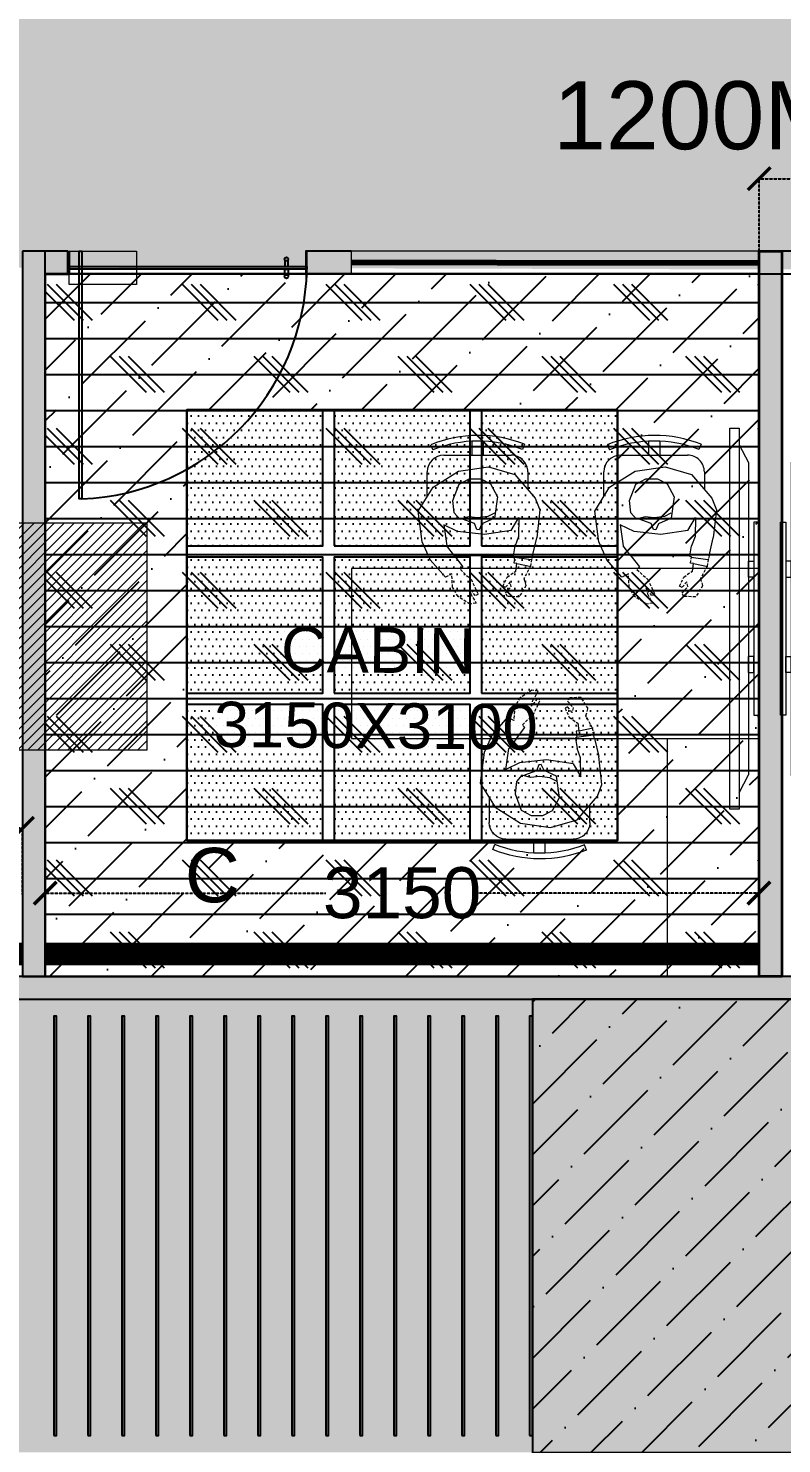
# Model space of a CAD drawing. Header units: millimetres. Extents: x 263321 to 2483465, y 33647 to 614421.
# Drawn here: x 2372872 to 2376197, y 409621 to 415866 of the extents above; entities that cross this region are included whole.
import ezdxf

# ---------------------------------------------------------------- set-up
doc = ezdxf.new("R2010")
doc.units = ezdxf.units.MM
doc.header["$PDMODE"] = 3
for name, pattern in [('( Hidden )', [0.375, 0.25, -0.125]), ('DASHED', [0.75, 0.5, -0.25]), ('HIDDEN', [0.375, 0.25, -0.125])]:
    doc.linetypes.add(name, pattern=pattern)
for name, color, linetype, lineweight in [('A-DOOR-FULL', 40, 'Continuous', 18), ('A-FURN-HUMAN', 252, 'Continuous', 9), ('A-FURN-LOOSE', 24, 'Continuous', 18), ('A-FURN-MODULAR-', 6, 'Continuous', 9), ('A-FURN-MODULAR-CHAIR', 5, 'Continuous', 5), ('A-FURN-MODULAR-TABLETOP', 250, 'Continuous', 13), ('A-GLASS PARTITION', 5, 'Continuous', 18), ('A-GYPSUM PARTITION', 250, 'Continuous', 35), ('A-PLAN-COLUMN', 3, 'Continuous', 0), ('A-PLAN-RCC-HATCH', 8, 'Continuous', 13), ('TOA- AV', 7, 'Continuous', 9), ('TOA-FL-CPT-1', 8, 'Continuous', 5)]:
    doc.layers.add(name, color=color, linetype=linetype, lineweight=lineweight)
for name, color, linetype in [('A-PLAN-TEXT', 4, 'Continuous'), ('CEILING TOA', 250, 'Continuous'), ('DOOR', 5, 'Continuous'), ('FIN WALL GRAPHIC', 10, 'Continuous'), ('FLOORING TOA', 7, 'Continuous'), ('PARTITION GYPSUM', 250, 'Continuous'), ('TEXT', 250, 'Continuous')]:
    doc.layers.add(name, color=color, linetype=linetype)
doc.layers.add('GRAPHIC 3- ENCLOSED AREAS', color=7, linetype='Continuous', true_color=0x408c3b)
doc.styles.add('ARIAL', font='arial.ttf')
doc.styles.add('TEXT @ 150', font='arial.ttf', dxfattribs={"height": 225})
doc.dimstyles.new('DIM @ 150', dxfattribs={"dimtxt": 225, "dimasz": 100, "dimexe": 1, "dimexo": 0, "dimgap": 0.5, "dimtad": 0, "dimdec": 0, "dimzin": 0, "dimdsep": 46, "dimtxsty": 'TEXT @ 150', "dimblk": 'ARCHTICK', "dimcen": -2, "dimclrd": 8, "dimclre": 8, "dimclrt": 256, "dimadec": 0, "dimazin": 0, "dimtfac": 1, "dimtdec": 0, "dimtofl": 0, "dimtmove": 0, "dimatfit": 3, "dimldrblk": 'OPEN90', "dimfxl": 1, "dimtolj": 1, "dimtzin": 0, "dimlwd": -1, "dimlwe": -1, "dimarcsym": 0})
pattern_1 = [(45, (13069.08, -8478.74), (84.189901, 308.696304), [396.875, -79.375, 0, -79.375])]

# ---------------------------------------------------------------- blocks, each defined once
blk = doc.blocks.new('Columns')
at = {"layer": 'A-PLAN-RCC-HATCH'}
h = blk.add_hatch(dxfattribs=at)
h.set_pattern_fill('ANSI31', color=256, scale=250, style=0)
h.set_pattern_definition([(45, (436397.9, -590762.232), (-22.0970869, 22.0970869), [])])
h.paths.add_polyline_path([(-4160.3, 1537), (-3160.3, 1537), (-3160.3, 2537), (-4160.3, 2537)])
at = {"layer": 'A-PLAN-COLUMN', "elevation": 0}
blk.add_lwpolyline([(-4160.3, 1537), (-3160.3, 1537), (-3160.3, 2537), (-4160.3, 2537)], close=True, dxfattribs=at)
blk = doc.blocks.new('Human Figure')
at = {"layer": 'A-FURN-HUMAN', "lineweight": 5}
for p, q in [((4611.71, 5776.63, 0), (4616.22, 5779.49)), ((4611.71, 5776.63, 0), (4616.22, 5779.49)), ((4616.22, 5779.49), (4621.49, 5780.21, 0)), ((4616.22, 5779.49), (4621.49, 5780.21, 0)), ((4621.49, 5780.21, 0), (4626.18, 5778.89, 0)), ((4621.49, 5780.21, 0), (4626.18, 5778.89, 0)), ((4626.18, 5778.89, 0), (4629.77, 5774.69, 0)), ((4626.18, 5778.89, 0), (4629.77, 5774.69, 0)), ((4609.08, 5772.43, 0), (4611.71, 5776.63, 0)), ((4609.08, 5772.43, 0), (4611.71, 5776.63, 0)), ((4629.77, 5774.69, 0), (4630.56, 5772.63, 0)), ((4629.77, 5774.69, 0), (4630.56, 5772.63, 0)), ((4609.78, 5766.99, 0), (4609.08, 5772.43, 0)), ((4609.78, 5766.99, 0), (4609.08, 5772.43, 0)), ((4626.86, 5771.32, 0), (4626.81, 5767.94)), ((4626.86, 5771.32, 0), (4626.81, 5767.94)), ((4630.56, 5772.63, 0), (4630.01, 5767.72, 0)), ((4630.56, 5772.63, 0), (4630.01, 5767.72, 0)), ((4616.02, 5768.83), (4613.59, 5769.99, 0)), ((4613.59, 5769.99, 0), (4614.12, 5766.32, 0)), ((4616.02, 5768.83), (4613.59, 5769.99, 0)), ((4613.59, 5769.99, 0), (4614.12, 5766.32, 0)), ((4620.77, 5768.32, 0), (4616.02, 5768.83)), ((4620.77, 5768.32, 0), (4616.02, 5768.83)), ((4625.5, 5769.01, 0), (4620.77, 5768.32, 0)), ((4625.5, 5769.01, 0), (4620.77, 5768.32, 0)), ((4626.81, 5767.94), (4626.19, 5766.32, 0)), ((4626.81, 5767.94), (4626.19, 5766.32, 0)), ((4610.91, 5764.54), (4609.78, 5766.99, 0)), ((4610.91, 5764.54), (4609.78, 5766.99, 0)), ((4615.48, 5764.54), (4614.12, 5766.32, 0)), ((4615.48, 5764.54), (4614.12, 5766.32, 0)), ((4625.89, 5764.54), (4626.19, 5766.32, 0)), ((4625.89, 5764.54), (4626.19, 5766.32, 0)), ((4629.26, 5764.54), (4630.01, 5767.72, 0)), ((4629.26, 5764.54), (4630.01, 5767.72, 0)), ((4613.88, 5760.76, 0), (4611.23, 5763.85, 0)), ((4613.88, 5760.76, 0), (4611.23, 5763.85, 0)), ((4615.48, 5764.54), (4616.97, 5762.59)), ((4615.48, 5764.54), (4616.97, 5762.59)), ((4626.5, 5763.17, 0), (4626.01, 5763.22, 0)), ((4626.5, 5763.17, 0), (4626.01, 5763.22, 0)), ((4626.32, 5761.85, 0), (4626.5, 5763.17, 0)), ((4626.32, 5761.85, 0), (4626.5, 5763.17, 0))]:
    blk.add_line(p, q, dxfattribs=at)
at = {"layer": 'A-FURN-HUMAN', "linetype": '( Hidden )', "lineweight": 5, "ltscale": 2}
for p, q in [((4611.23, 5763.85, 0), (4610.91, 5764.54, 0)), ((4611.23, 5763.85, 0), (4610.91, 5764.54, 0)), ((4626.01, 5763.22, 0), (4626.14, 5764.36, 0)), ((4626.01, 5763.22, 0), (4626.14, 5764.36, 0)), ((4629.12, 5763.93, 0), (4628.92, 5762.69, 0)), ((4629.12, 5763.93, 0), (4628.92, 5762.69, 0)), ((4629.26, 5764.54, 0), (4629.12, 5763.93, 0)), ((4629.26, 5764.54, 0), (4629.12, 5763.93, 0)), ((4615.02, 5761.34, 0), (4613.88, 5760.76, 0)), ((4615.02, 5761.34, 0), (4613.88, 5760.76, 0)), ((4615.16, 5758.98, 0), (4615.02, 5761.34, 0)), ((4615.16, 5758.98, 0), (4615.02, 5761.34, 0)), ((4616.97, 5762.59), (4616.53, 5762.09)), ((4616.97, 5762.59), (4616.53, 5762.09)), ((4616.53, 5762.09), (4618.44, 5760.37, 0)), ((4616.53, 5762.09), (4618.44, 5760.37, 0)), ((4618.44, 5760.37, 0), (4619.69, 5757.7, 0)), ((4618.44, 5760.37, 0), (4619.69, 5757.7, 0)), ((4624.06, 5759.18, 0), (4624.81, 5760.79, 0)), ((4624.06, 5759.18, 0), (4624.81, 5760.79, 0)), ((4624.81, 5760.79, 0), (4626.32, 5761.85, 0)), ((4624.81, 5760.79, 0), (4626.32, 5761.85, 0)), ((4628.92, 5762.69, 0), (4627.75, 5760.5, 0)), ((4628.92, 5762.69, 0), (4627.75, 5760.5, 0)), ((4627.75, 5760.5, 0), (4628.12, 5759.23, 0)), ((4627.75, 5760.5, 0), (4628.12, 5759.23, 0)), ((4616.12, 5757.36), (4615.16, 5758.98, 0)), ((4616.12, 5757.36), (4615.16, 5758.98, 0)), ((4619.17, 5757.51, 0), (4618.16, 5758.8, 0)), ((4618.16, 5758.8, 0), (4618.39, 5757.81, 0)), ((4619.17, 5757.51, 0), (4618.16, 5758.8, 0)), ((4618.16, 5758.8, 0), (4618.39, 5757.81, 0)), ((4618.39, 5757.81, 0), (4619.31, 5756.18, 0)), ((4618.39, 5757.81, 0), (4619.31, 5756.18, 0)), ((4624.51, 5758.96, 0), (4624.06, 5759.18, 0)), ((4624.51, 5758.96, 0), (4624.06, 5759.18, 0)), ((4624.5, 5757.93, 0), (4625.51, 5759.11, 0)), ((4624.5, 5757.93, 0), (4625.51, 5759.11, 0)), ((4624.87, 5757.37, 0), (4624.5, 5757.93, 0)), ((4624.87, 5757.37, 0), (4624.5, 5757.93, 0)), ((4625.32, 5759.95, 0), (4624.51, 5758.96, 0)), ((4625.32, 5759.95, 0), (4624.51, 5758.96, 0)), ((4625.51, 5759.11, 0), (4625.32, 5759.95, 0)), ((4625.51, 5759.11, 0), (4625.32, 5759.95, 0)), ((4628.12, 5759.23, 0), (4626.89, 5757.28, 0)), ((4628.12, 5759.23, 0), (4626.89, 5757.28, 0)), ((4618.19, 5756, 0), (4616.12, 5757.36)), ((4618.19, 5756, 0), (4616.12, 5757.36)), ((4619.31, 5756.18, 0), (4618.19, 5756, 0)), ((4619.31, 5756.18, 0), (4618.19, 5756, 0)), ((4619.69, 5757.7, 0), (4619.17, 5757.51, 0)), ((4619.69, 5757.7, 0), (4619.17, 5757.51, 0)), ((4626.89, 5757.28, 0), (4624.87, 5757.37, 0)), ((4626.89, 5757.28, 0), (4624.87, 5757.37, 0))]:
    blk.add_line(p, q, dxfattribs=at)
at = {"layer": 'A-FURN-HUMAN', "linetype": '( Hidden )', "lineweight": 5, "ltscale": 3}
for p, q in [((4625.9, 5764.39, 0), (4625.89, 5764.57, 0)), ((4625.9, 5764.39, 0), (4625.89, 5764.57, 0)), ((4626.14, 5764.36, 0), (4625.9, 5764.39, 0)), ((4626.14, 5764.36, 0), (4625.9, 5764.39, 0))]:
    blk.add_line(p, q, dxfattribs=at)
at = {"layer": 'A-FURN-HUMAN', "lineweight": 5, "elevation": 0}
for points in [[(4622.54, 5772.08), (4621.4, 5771.49), (4619.55, 5771.23), (4618.01, 5771.43), (4616.44, 5771.03), (4615.47, 5772.11), (4615.23, 5774.3), (4616.32, 5777.18), (4618.11, 5778.11), (4620.14, 5778.11), (4621.85, 5777.26), (4623.09, 5774.92), (4622.55, 5771.19), (4620.35, 5770.17), (4619.86, 5769.12), (4619.43, 5769.17), (4619.04, 5770.23), (4616.9, 5771)], [(4622.54, 5772.08), (4621.4, 5771.49), (4619.55, 5771.23), (4618.01, 5771.43), (4616.44, 5771.03), (4615.47, 5772.11), (4615.23, 5774.3), (4616.32, 5777.18), (4618.11, 5778.11), (4620.14, 5778.11), (4621.85, 5777.26), (4623.09, 5774.92), (4622.55, 5771.19), (4620.35, 5770.17), (4619.86, 5769.12), (4619.43, 5769.17), (4619.04, 5770.23), (4616.9, 5771)], [(4625.5, 5769.01), (4626.86, 5771.32)], [(4625.5, 5769.01), (4626.86, 5771.32)], [(4626.09, 5764.27), (4629.04, 5763.91)], [(4626.09, 5764.27), (4629.04, 5763.91)], [(4626.5, 5763.17), (4629.02, 5762.63)], [(4626.5, 5763.17), (4629.02, 5762.63)]]:
    blk.add_lwpolyline(points, dxfattribs=at)
at = {"layer": 'A-FURN-MODULAR-CHAIR', "color": 18, "lineweight": 15, "true_color": 0x000000}
for p, q in [((4613.64, 5782.3, 0), (4625.48, 5782.3, 0)), ((4610.68, 5774.98, 0), (4610.68, 5779.34, 0)), ((4628.44, 5779.34, 0), (4628.44, 5776.24, 0))]:
    blk.add_line(p, q, dxfattribs=at)
at = {"layer": 'A-FURN-MODULAR-CHAIR', "lineweight": 15}
for p, q in [((4613.64, 5782.3, 0), (4625.48, 5782.3, 0)), ((4610.68, 5774.98, 0), (4610.68, 5779.34, 0)), ((4628.44, 5779.34, 0), (4628.44, 5776.24, 0))]:
    blk.add_line(p, q, dxfattribs=at)
at = {"layer": 'A-FURN-MODULAR-CHAIR', "color": 18, "lineweight": 15, "true_color": 0x000000, "elevation": 0}
for points in [[(4611.29, 5784.13), (4611.67, 5783.22)], [(4618.58, 5784.79), (4618.58, 5782.3)], [(4620.56, 5784.79), (4620.56, 5782.3)], [(4627.86, 5784.22), (4627.49, 5783.3)]]:
    blk.add_lwpolyline(points, dxfattribs=at)
at = {"layer": 'A-FURN-MODULAR-CHAIR', "lineweight": 15, "elevation": 0}
for points in [[(4611.29, 5784.13), (4611.67, 5783.22)], [(4618.58, 5784.79), (4618.58, 5782.3)], [(4620.56, 5784.79), (4620.56, 5782.3)], [(4627.86, 5784.22), (4627.49, 5783.3)]]:
    blk.add_lwpolyline(points, dxfattribs=at)
at = {"layer": 'A-FURN-MODULAR-CHAIR', "color": 18, "lineweight": 15, "true_color": 0x000000, "elevation": 0}
blk.add_lwpolyline([(4625.89, 5764.57, -0.034638), (4625.48, 5764.54), (4615.48, 5764.54)], format="xyb", dxfattribs=at)
at = {"layer": 'A-FURN-MODULAR-CHAIR', "lineweight": 15, "elevation": 0}
blk.add_lwpolyline([(4625.89, 5764.57, -0.034638), (4625.48, 5764.54), (4615.48, 5764.54)], format="xyb", dxfattribs=at)
at = {"layer": 'A-FURN-MODULAR-CHAIR', "color": 18, "lineweight": 15, "true_color": 0x000000}
for centre, radius, start, end in [((4619.68, 5763.49, 0), 22.29, 68.458, 112.0994), ((4619.68, 5763.49, 0), 21.3, 68.4839, 112.0994), ((4613.64, 5779.34, 0), 2.96, 90.0001, 180.0001), ((4625.48, 5779.34, 0), 2.96, 0.0001, 90.0001)]:
    blk.add_arc(centre, radius, start, end, dxfattribs=at)
at = {"layer": 'A-FURN-MODULAR-CHAIR', "lineweight": 15}
for centre, radius, start, end in [((4619.68, 5763.49, 0), 22.29, 68.458, 112.0994), ((4619.68, 5763.49, 0), 21.3, 68.4839, 112.0994), ((4613.64, 5779.34, 0), 2.96, 90.0001, 180.0001), ((4625.48, 5779.34, 0), 2.96, 0.0001, 90.0001)]:
    blk.add_arc(centre, radius, start, end, dxfattribs=at)
blk = doc.blocks.new('ychgc')
at = {"layer": 'A-FURN-MODULAR-TABLETOP', "lineweight": 20}
blk.add_lwpolyline([(549950.7, 23375.4), (549950.7, 25175.4), (549200.7, 25175.4), (549200.7, 23375.4)], close=True, dxfattribs=at)
at = {"layer": 'A-FURN-MODULAR-TABLETOP', "color": 161, "linetype": 'ByBlock', "yscale": 25.00000000000001}
for p, xscale, zscale, rotation in [((693272.4, -90759, 0), 25.00000000000001, 25.00000000000001, 90.00728931026863), ((405822.5, -91264.6, 0), -25.00000000000001, 25, 269.9927106897313), ((693272.4, -91538.4, 0), 25.00000000000001, 25.00000000000001, 90.00728931026863)]:
    blk.add_blockref('Human Figure', p, dxfattribs=dict(at, xscale=xscale, zscale=zscale, rotation=rotation))
blk = doc.blocks.new('DR2R')
at = {"layer": 'A-FURN-LOOSE', "color": 8}
for p, q in [((20, 9), (415.1, 252.1)), ((180, -347.1), (640.3, -249.2))]:
    blk.add_line(p, q, dxfattribs=at)
at = {"layer": 'A-FURN-LOOSE'}
blk.add_lwpolyline([(415.1, 252.1), (640.3, -249.2), (159.4, -570.3, -0.382663), (-145.4, 108.4), (415.1, 252.1)], format="xyb", dxfattribs=at)
at = {"layer": 'A-FURN-LOOSE', "color": 8}
for points in [[(-57.9, 131.2), (332.9, 233.3), (342.2, 196.5), (-48.6, 94.4), (-57.9, 131.2)], [(-145.4, 108.4), (20, 9), (180, -347.1), (159.4, -570.3)], [(-169.8, -31.1), (-295.1, -6.9), (-289.7, 21.3), (-167.4, -2.4)], [(234.6, -520.1), (570.6, -295.7), (549.2, -264.4), (213.3, -488.7), (234.6, -520.1)], [(40, -498.3), (-25.1, -608), (-0.5, -622.7), (63.1, -515.6)]]:
    blk.add_lwpolyline(points, dxfattribs=at)
blk = doc.blocks.new('_ArchTick')
at = {"color": 0, "linetype": 'ByBlock', "const_width": 0.15}
blk.add_lwpolyline([(-0.5, -0.5), (0.5, 0.5)], dxfattribs=at)
blk = doc.blocks.new('*D334')
at = {"layer": 'Defpoints', "color": 0, "transparency": 16777216}
for p in [(2372846.8, 412336), (2368951.2, 412044.6, 0), (2372846.8, 412044.6, 0)]:
    blk.add_point(p, dxfattribs=at)
at = {"layer": 'FIN WALL GRAPHIC', "color": 8, "linetype": 'HIDDEN', "transparency": 16777216}
for p, q in [((2368951.2, 412044.6), (2368951.2, 412337)), ((2368951.2, 412336), (2370562.7, 412336)), ((2372846.8, 412336), (2371235.3, 412336)), ((2372846.8, 412044.6), (2372846.8, 412337))]:
    blk.add_line(p, q, dxfattribs=at)
at = {"layer": 'FIN WALL GRAPHIC', "color": 8, "transparency": 16777216, "xscale": 100, "yscale": 100, "zscale": 100, "rotation": 180}
blk.add_blockref('_ArchTick', (2368951.2, 412336), dxfattribs=at)
at = {"layer": 'FIN WALL GRAPHIC', "color": 8, "transparency": 16777216, "xscale": 100, "yscale": 100, "zscale": 100}
blk.add_blockref('_ArchTick', (2372846.8, 412336), dxfattribs=at)
at = {"layer": 'FIN WALL GRAPHIC', "transparency": 16777216, "insert": (2370899, 412336), "char_height": 225, "attachment_point": 5, "style": 'TEXT @ 150'}
blk.add_mtext('\\A1;3896', dxfattribs=at)
blk = doc.blocks.new('_Open90')
at = {"color": 0, "linetype": 'ByBlock'}
for p, q in [((0, 0), (-1, 0)), ((-0.5, 0.5), (0, 0)), ((0, 0), (-0.5, -0.5))]:
    blk.add_line(p, q, dxfattribs=at)
blk = doc.blocks.new('*D335')
at = {"layer": 'Defpoints', "color": 0, "transparency": 16777216}
for p in [(2372946.8, 412050.4), (2372946.8, 411945.5), (2376096.8, 411916.4)]:
    blk.add_point(p, dxfattribs=at)
at = {"layer": 'FIN WALL GRAPHIC', "color": 8, "linetype": 'HIDDEN', "transparency": 16777216}
for p, q in [((2372946.8, 411945.5), (2372946.8, 412051.4)), ((2372946.8, 412050.4), (2374185.8, 412050.4)), ((2376096.8, 412050.4), (2374857.8, 412050.4)), ((2376096.8, 411916.4), (2376096.8, 412051.4))]:
    blk.add_line(p, q, dxfattribs=at)
at = {"layer": 'FIN WALL GRAPHIC', "color": 8, "linetype": 'ByBlock', "transparency": 16777216, "xscale": 100, "yscale": 100, "zscale": 100, "rotation": 180}
blk.add_blockref('_ArchTick', (2372946.8, 412050.4), dxfattribs=at)
at = {"layer": 'FIN WALL GRAPHIC', "color": 8, "linetype": 'ByBlock', "transparency": 16777216, "xscale": 100, "yscale": 100, "zscale": 100}
blk.add_blockref('_ArchTick', (2376096.8, 412050.4), dxfattribs=at)
at = {"layer": 'FIN WALL GRAPHIC', "transparency": 16777216, "insert": (2374521.8, 412050.4), "char_height": 225, "attachment_point": 5, "style": 'TEXT @ 150'}
blk.add_mtext('\\A1;3150', dxfattribs=at)
blk = doc.blocks.new('*D337')
at = {"layer": 'Defpoints', "color": 0, "transparency": 16777216}
for p in [(2392707, 415201.9), (2376097.8, 414882.2), (2392707, 414882.2)]:
    blk.add_point(p, dxfattribs=at)
at = {"layer": 'FIN WALL GRAPHIC', "color": 8, "linetype": 'HIDDEN', "transparency": 16777216}
for p, q in [((2376097.8, 414882.2), (2376097.8, 415202.9)), ((2376097.8, 415201.9), (2383988.9, 415201.9)), ((2392707, 415201.9), (2384815.9, 415201.9)), ((2392707, 414882.2), (2392707, 415202.9))]:
    blk.add_line(p, q, dxfattribs=at)
at = {"layer": 'FIN WALL GRAPHIC', "color": 8, "linetype": 'ByBlock', "transparency": 16777216, "xscale": 100, "yscale": 100, "zscale": 100, "rotation": 180}
blk.add_blockref('_ArchTick', (2376097.8, 415201.9), dxfattribs=at)
at = {"layer": 'FIN WALL GRAPHIC', "color": 8, "linetype": 'ByBlock', "transparency": 16777216, "xscale": 100, "yscale": 100, "zscale": 100}
blk.add_blockref('_ArchTick', (2392707, 415201.9), dxfattribs=at)
at = {"layer": 'FIN WALL GRAPHIC', "transparency": 16777216, "insert": (2384402.4, 415201.9), "char_height": 225, "attachment_point": 5, "style": 'TEXT @ 150'}
blk.add_mtext('\\A1;16609', dxfattribs=at)
blk = doc.blocks.new('door-3f-01')
at = {"layer": 'A-FURN-MODULAR-', "color": 252, "linetype": 'DASHED', "ltscale": 120, "true_color": 0x939598}
blk.add_lwpolyline([(0, 0), (-10.2, 0), (-10.2, 5.08), (0, 5.08), (0, 0)], dxfattribs=at)
at = {"layer": 'A-GLASS PARTITION', "color": 5}
blk.add_line((-36, 0), (-36, 4), dxfattribs=at)
at = {"layer": 'DOOR', "elevation": 0}
blk.add_lwpolyline([(-1.95, 37.5), (-1.55, 37.5), (-1.55, 0), (-1.95, 0)], close=True, dxfattribs=at)
at = {"layer": 'DOOR'}
blk.add_lwpolyline([(-36, 2.34), (-36, 2.74), (0, 2.74), (0, 2.34)], close=True, dxfattribs=at)
for points in [[(-32.64, 3.74), (-32.64, 2.74), (-33.14, 2.74), (-33.14, 3.74)], [(-32.64, 1.34), (-32.64, 2.34), (-33.14, 2.34), (-33.14, 1.34)]]:
    blk.add_lwpolyline(points, dxfattribs=at)
for centre in [(-32.89, 3.86), (-32.89, 1.22)]:
    blk.add_circle(centre, 0.278, dxfattribs=at)
at = {"layer": 'DOOR', "color": 252, "true_color": 0x939598}
blk.add_arc((-0.52, 2.04, 0), 35.48, 92.2973, 178.8766, dxfattribs=at)
blk = doc.blocks.new('A$C60412B90')
at = {"layer": 'TOA- AV', "color": 30, "true_color": 0xf8991e}
blk.add_line((256.5, 111), (986.5, 111), dxfattribs=at)
at = {"layer": 'TOA- AV', "color": 6}
for p, q in [((-100, 55.5), (1343, 55.5)), ((-37.2, 55.5), (29.9, 91)), ((1280.2, 55.5), (1213.1, 91))]:
    blk.add_line(p, q, dxfattribs=at)
at = {"layer": 'TOA- AV', "color": 30, "true_color": 0xf8991e}
for points in [[(986.5, 111), (986.5, 131), (256.5, 131), (256.5, 111)], [(403.4, 91), (464.2, 91)], [(825.1, 91), (764.2, 91)]]:
    blk.add_lwpolyline(points, dxfattribs=at)
for points in [[(403.4, 111), (464.2, 111), (464.2, 91), (403.4, 91)], [(825.1, 111), (764.2, 111), (764.2, 91), (825.1, 91)]]:
    blk.add_lwpolyline(points, close=True, dxfattribs=at)
at = {"layer": 'TOA- AV', "color": 6}
for points in [[(1343, 55.5), (1343, 20), (-100, 20), (-100, 55.5)], [(29.9, 91), (1213.1, 91)]]:
    blk.add_lwpolyline(points, dxfattribs=at)

msp = doc.modelspace()

# ---------------------------------------------------------------- hatches: boundary and pattern name
at = {"layer": 'A-GYPSUM PARTITION'}
h = msp.add_hatch(color=20, dxfattribs=at)
h.dxf.hatch_style = 1
h.paths.add_polyline_path([(2372946.796, 414882.231), (2372846.796, 414882.231), (2372846.796, 411682.066), (2372946.796, 411682.066)])
h = msp.add_hatch(color=20, dxfattribs=at)
h.dxf.hatch_style = 1
h.paths.add_polyline_path([(2372946.796, 414782.231), (2373046.796, 414782.231), (2373046.796, 414882.231), (2372946.796, 414882.231)])
h = msp.add_hatch(color=20, dxfattribs=at)
h.dxf.hatch_style = 1
h.paths.add_polyline_path([(2374096.796, 414882.231), (2374096.796, 414782.231), (2374296.796, 414782.231), (2374296.796, 414882.231)])
h = msp.add_hatch(color=20, dxfattribs=at)
h.dxf.hatch_style = 1
h.paths.add_polyline_path([(2376097.785, 414882.231), (2376197.785, 414882.231), (2376197.785, 411682.066), (2376097.785, 411682.066)])
h = msp.add_hatch(color=20, dxfattribs=at)
h.dxf.hatch_style = 1
h.paths.add_polyline_path([(2365851.233, 411582.061), (2379195.883, 411581.892), (2379195.883, 411681.892), (2365851.233, 411682.061)])
at = {"layer": 'CEILING TOA', "true_color": 0x939598}
h = msp.add_hatch(dxfattribs=at)
h.set_pattern_fill('ANSI36', color=252, scale=50)
h.set_pattern_definition(pattern_1)
h.paths.add_polyline_path([(2375472.29, 414182.149), (2373572.29, 414182.149), (2373572.29, 412282.149), (2375472.29, 412282.149)], flags=16)
h.paths.add_polyline_path([(2376097.785, 411682.066), (2372946.796, 411682.066), (2372946.796, 414782.231), (2376097.785, 414782.231)])
h = msp.add_hatch(dxfattribs=at)
h.set_pattern_fill('ANSI36', color=252, scale=50)
h.set_pattern_definition(pattern_1)
h.paths.add_polyline_path([(2384296.821, 414782.218), (2379196.812, 414782.218), (2379196.812, 411581.892), (2375096.795, 411581.898), (2375096.795, 409582.052), (2386558.478, 409582.052), (2386557.02, 411581.927), (2384296.821, 411581.927)])
edge = h.paths.add_edge_path(flags=16)
edge.add_line((2382896.086, 412232.052), (2380295.742, 412232.052))
edge.add_arc((2380054.997, 411822.952), 474.68, 59.5243292, 210.4387243)
edge.add_line((2379645.742, 411582.471), (2379645.162, 410682.471))
edge.add_arc((2380094.987, 410482.007), 492.472, 155.9799246, 293.983129)
edge.add_line((2380295.161, 410032.052), (2382895.506, 410032.052))
edge.add_arc((2383136.485, 410440.917), 474.596, 239.4854339, 390.4776197)
edge.add_line((2383545.505, 410681.633), (2383546.086, 411581.633))
edge.add_arc((2383137.364, 411823.175), 474.759, 329.4181947, 480.5448589)
h = msp.add_hatch(dxfattribs=at)
h.set_pattern_fill('DOTS', color=252, scale=20)
h.set_pattern_definition([(0, (40870.612, 25630.672), (15.875, 31.75), [0, -31.75])])
h.paths.add_polyline_path([(2373572.29, 412282.149), (2374172.29, 412282.149), (2374172.29, 412882.149), (2373572.29, 412882.149)])
h.paths.add_polyline_path([(2374872.29, 412282.149), (2375472.29, 412282.149), (2375472.29, 412882.149), (2374872.29, 412882.149)])
h.paths.add_polyline_path([(2374222.29, 412282.149), (2374822.29, 412282.149), (2374822.29, 412882.149), (2374222.29, 412882.149)])
h.paths.add_polyline_path([(2373572.29, 412932.149), (2374172.29, 412932.149), (2374172.29, 413532.149), (2373572.29, 413532.149)])
h.paths.add_polyline_path([(2374872.29, 412932.149), (2375472.29, 412932.149), (2375472.29, 413532.149), (2374872.29, 413532.149)])
h.paths.add_polyline_path([(2374222.29, 412932.149), (2374822.29, 412932.149), (2374822.29, 413532.149), (2374222.29, 413532.149)])
h.paths.add_polyline_path([(2373572.29, 413582.149), (2374172.29, 413582.149), (2374172.29, 414182.149), (2373572.29, 414182.149)])
h.paths.add_polyline_path([(2374872.29, 413582.149), (2375472.29, 413582.149), (2375472.29, 414182.149), (2374872.29, 414182.149)])
h.paths.add_polyline_path([(2374222.29, 413582.149), (2374822.29, 413582.149), (2374822.29, 414182.149), (2374222.29, 414182.149)])
at = {"layer": 'FLOORING TOA', "true_color": 0x2776bb}
h = msp.add_hatch(dxfattribs=at)
h.set_pattern_fill('CORK', color=152, scale=50)
h.set_pattern_definition([(0, (0, 0), (0, 158.75), []), (135, (79.38, -79.38), (-317.50014, -317.50014), [224.5065, -224.5065]), (135, (119.06, -79.38), (-317.50014, -317.50014), [224.5065, -224.5065]), (135, (158.75, -79.38), (-317.50014, -317.50014), [224.5065, -224.5065])])
h.paths.add_polyline_path([(2376097.785, 414782.231), (2372946.796, 414782.231), (2372946.796, 411682.066), (2376097.785, 411682.066)])
at = {"layer": 'TOA-FL-CPT-1', "true_color": 0xc7c8ca}
h = msp.add_hatch(dxfattribs=at)
h.set_pattern_fill('AR-PARQ1', color=9, scale=3)
h.set_pattern_definition([(90, (90021.1, 24147), (-914.4, 914.4), [914.4, -914.4]), (90, (90173.5, 24147), (-914.4, 914.4), [914.4, -914.4]), (90, (90325.9, 24147), (-914.4, 914.4), [914.4, -914.4]), (90, (90478.3, 24147), (-914.4, 914.4), [914.4, -914.4]), (90, (90630.7, 24147), (-914.4, 914.4), [914.4, -914.4]), (90, (90783.1, 24147), (-914.4, 914.4), [914.4, -914.4]), (90, (90935.5, 24147), (-914.4, 914.4), [914.4, -914.4]), (0, (90021.1, 25061.4), (914.4, -914.4), [914.4, -914.4]), (0, (90021.1, 25213.8), (914.4, -914.4), [914.4, -914.4]), (0, (90021.1, 25366.2), (914.4, -914.4), [914.4, -914.4]), (0, (90021.1, 25518.6), (914.4, -914.4), [914.4, -914.4]), (0, (90021.1, 25671), (914.4, -914.4), [914.4, -914.4]), (0, (90021.1, 25823.4), (914.4, -914.4), [914.4, -914.4]), (0, (90021.1, 25975.8), (914.4, -914.4), [914.4, -914.4])])
edge = h.paths.add_edge_path()
edge.add_arc((2396128.727, -119195.432), 546828.493, 90.92532943, 95.29958843)
edge.add_line((2345621.769, 425295.567), (2345621.769, 409482.052))
edge.add_line((2345621.769, 409482.052), (2347129.201, 409481.857))
edge.add_arc((2347102.083, 408732.348), 750, 0, 87.9279004, ccw=False)
edge.add_line((2347852.083, 408732.348), (2347852.23, 389991.103))
edge.add_line((2347852.23, 389991.103), (2342396.706, 389991.103))
edge.add_line((2342396.706, 389991.103), (2342397.172, 380682.159))
edge.add_line((2342397.172, 380682.159), (2351396.796, 380682.159))
edge.add_line((2351396.796, 380682.159), (2351396.796, 379682.052))
edge.add_line((2351396.796, 379682.052), (2350496.796, 379682.052))
edge.add_line((2350496.796, 379682.052), (2350496.796, 377891.004))
edge.add_arc((2372893.597, 61240.666), 317441.417, 85.95303216, 94.04581501, ccw=False)
edge.add_line((2395296.77, 377890.553), (2395296.77, 379682.052))
edge.add_line((2395296.77, 379682.052), (2394396.796, 379682.052))
edge.add_line((2394396.796, 379682.052), (2394396.796, 380682.052))
edge.add_line((2394396.796, 380682.052), (2405177.531, 380682.052))
edge.add_line((2405177.531, 380682.052), (2405177.531, 389182.052))
edge.add_line((2405177.531, 389182.052), (2406496.796, 389182.052))
edge.add_line((2406496.796, 389182.052), (2406496.796, 383082.052))
edge.add_line((2406496.796, 383082.052), (2408136.796, 383082.052))
edge.add_line((2408136.796, 383082.052), (2408136.796, 389182.052))
edge.add_line((2408136.796, 389182.052), (2413779.159, 389181.861))
edge.add_line((2413779.159, 389181.861), (2414010.251, 390682.052))
edge.add_line((2414010.251, 390682.052), (2405396.796, 390682.052))
edge.add_line((2405396.796, 390682.052), (2405396.796, 411581.926))
edge.add_line((2405396.796, 411581.926), (2403146.796, 411581.926))
edge.add_arc((2403146.796, 411881.926), 300, 180, 270, ccw=False)
edge.add_line((2402846.796, 411881.926), (2402846.796, 413382.052))
edge.add_arc((2403146.796, 413382.052), 300, 90, 180, ccw=False)
edge.add_line((2403146.796, 413682.052), (2417553.202, 413682.052))
edge.add_line((2417553.202, 413682.052), (2417799.7, 415282.257))
edge.add_line((2417799.7, 415282.257), (2411837.001, 415281.729))
edge.add_line((2411837.001, 415281.729), (2411837.001, 417657.174))
edge.add_line((2411837.001, 417657.174), (2416421.528, 417657.174))
edge.add_line((2416421.528, 417657.174), (2416421.528, 418657.174))
edge.add_line((2416421.528, 418657.174), (2411836.796, 418657.174))
edge.add_line((2411836.796, 418657.174), (2411836.796, 421262.052))
edge.add_line((2411836.796, 421262.052), (2410296.796, 421262.052))
edge.add_line((2410296.796, 421262.052), (2410296.796, 415281.575))
edge.add_line((2410296.796, 415281.575), (2402846.796, 415281.575))
edge.add_line((2402846.796, 415281.575), (2402846.796, 424532.052))
edge.add_line((2402846.796, 424532.052), (2402846.796, 424581.286))
edge.add_line((2402846.796, 424581.286), (2395396.796, 424582.052))
edge.add_line((2395396.796, 424582.052), (2395396.796, 423682.052))
edge.add_line((2395396.796, 423682.052), (2394396.796, 423682.052))
edge.add_line((2394396.796, 423682.052), (2394396.796, 424581.86))
edge.add_line((2394396.796, 424581.86), (2387296.514, 424582.052))
edge.add_line((2387296.514, 424582.052), (2387297.806, 427561.749))
h.paths.add_polyline_path([(2357571.796, 409582.052), (2403896.373, 409582.052), (2403899.547, 394952.31), (2375096.795, 394783.782), (2375096.795, 396862.052), (2373596.796, 396864.771), (2373596.796, 394782.052), (2369971.795, 394800.838), (2370046.875, 396862.052), (2368385.069, 396703.686), (2368471.796, 394819.625), (2357571.796, 394782.052)], flags=16)
h.paths.add_polyline_path([(2363596.796, 414832.306), (2384296.459, 414782.218), (2384296.434, 411581.926), (2384538.462, 411581.927), (2384538.462, 409582.052), (2378653.494, 409582.052), (2378650.056, 411581.898), (2363596.796, 411631.98)], flags=16)
h.paths.add_polyline_path([(2392707.043, 411682.849), (2384396.821, 411683.632), (2384396.821, 414782.218), (2392707.043, 414781.434)], flags=16)
h.paths.add_polyline_path([(2400346.796, 422010.357), (2401546.802, 422010.357), (2401546.802, 416210.358), (2400346.796, 416210.358)], flags=16)
h.paths.add_polyline_path([(2349453.189, 392877.837), (2349451.159, 392879.273), (2349451.159, 390061.804), (2349453.189, 390060.368)], flags=16)
h.paths.add_polyline_path([(2379396.791, 389980.182), (2384396.796, 389980.182), (2384396.796, 392980.182), (2379396.791, 392980.182)], flags=16)

# ---------------------------------------------------------------- linework, layer by layer
at = {"elevation": 0}
for points in [[(2372846.796, 414882.231), (2372846.796, 411682.066), (2372946.796, 411682.066), (2372946.796, 414882.231)], [(2365851.233, 411582.061), (2379195.883, 411581.892), (2379195.883, 411681.892), (2365851.233, 411682.061)]]:
    msp.add_lwpolyline(points, dxfattribs=at)
msp.add_lwpolyline([(2376097.785, 414782.231), (2376197.785, 414782.231), (2376197.785, 411682.066), (2376097.785, 411682.066)], close=True, dxfattribs=at)
at = {"layer": 'A-FURN-MODULAR-TABLETOP', "lineweight": 20}
msp.add_line((2376097.785, 412831.937), (2376097.785, 411931.937), dxfattribs=at)
at = {"layer": 'A-FURN-MODULAR-TABLETOP', "lineweight": 20, "elevation": 0}
msp.add_lwpolyline([(2376097.784, 411681.934), (2375692.507, 411681.934), (2375692.507, 412731.934), (2376097.784, 412731.934)], dxfattribs=at)
at = {"layer": 'A-GLASS PARTITION', "linetype": 'ByBlock', "ltscale": 5}
msp.add_line((2376097.785, 414882.231), (2376097.785, 414782.231), dxfattribs=at)
at = {"layer": 'A-GLASS PARTITION', "ltscale": 5, "const_width": 25, "elevation": 0}
msp.add_lwpolyline([(2376097.785, 414830.72), (2374296.796, 414832.231)], dxfattribs=at)
at = {"layer": 'A-GLASS PARTITION', "linetype": 'ByBlock', "ltscale": 5, "elevation": 0}
msp.add_lwpolyline([(2376097.785, 414882.231), (2374296.796, 414882.231), (2374296.796, 414782.231), (2376097.785, 414782.231)], dxfattribs=at)
at = {"layer": 'A-GYPSUM PARTITION', "color": 20, "elevation": 0}
msp.add_lwpolyline([(2372946.796, 414782.231), (2373051.745, 414782.938), (2373051.745, 414882.938)], dxfattribs=at)
at = {"layer": 'A-GYPSUM PARTITION', "color": 18, "ltscale": 5, "true_color": 0x000000, "elevation": 0}
msp.add_lwpolyline([(2376097.785, 414882.231), (2376197.785, 414882.231), (2376197.785, 411682.066), (2376097.785, 411682.066)], close=True, dxfattribs=at)
at = {"layer": 'CEILING TOA', "elevation": 0}
for points in [[(2376097.785, 411682.066), (2372946.796, 411682.066), (2372946.796, 414782.231), (2376097.785, 414782.231)], [(2384296.821, 414782.218), (2379196.812, 414782.218), (2379196.812, 411581.892), (2375096.795, 411581.898), (2375096.795, 409582.052), (2386558.478, 409582.052), (2386557.037, 411581.927), (2384296.821, 411581.927)], [(2375472.29, 412282.149), (2373572.29, 412282.149), (2373572.29, 414182.149), (2375472.29, 414182.149)], [(2375472.29, 414182.149), (2373572.29, 414182.149), (2373572.29, 412282.149), (2375472.29, 412282.149)], [(2373572.29, 413582.149), (2374172.29, 413582.149), (2374172.29, 414182.149), (2373572.29, 414182.149)], [(2374222.29, 413582.149), (2374822.29, 413582.149), (2374822.29, 414182.149), (2374222.29, 414182.149)], [(2374872.29, 413582.149), (2375472.29, 413582.149), (2375472.29, 414182.149), (2374872.29, 414182.149)], [(2373572.29, 412932.149), (2374172.29, 412932.149), (2374172.29, 413532.149), (2373572.29, 413532.149)], [(2374222.29, 412932.149), (2374822.29, 412932.149), (2374822.29, 413532.149), (2374222.29, 413532.149)], [(2374872.29, 412932.149), (2375472.29, 412932.149), (2375472.29, 413532.149), (2374872.29, 413532.149)], [(2373572.29, 412282.149), (2374172.29, 412282.149), (2374172.29, 412882.149), (2373572.29, 412882.149)], [(2374222.29, 412282.149), (2374822.29, 412282.149), (2374822.29, 412882.149), (2374222.29, 412882.149)], [(2374872.29, 412282.149), (2375472.29, 412282.149), (2375472.29, 412882.149), (2374872.29, 412882.149)], [(2372984.795, 409656.975), (2372996.795, 409656.975), (2372996.795, 411506.975), (2372984.795, 411506.975)], [(2373134.795, 409656.975), (2373146.795, 409656.975), (2373146.795, 411506.975), (2373134.795, 411506.975)], [(2373284.795, 409656.975), (2373296.795, 409656.975), (2373296.795, 411506.975), (2373284.795, 411506.975)], [(2373434.795, 409656.975), (2373446.795, 409656.975), (2373446.795, 411506.975), (2373434.795, 411506.975)], [(2373584.795, 409656.975), (2373596.795, 409656.975), (2373596.795, 411506.975), (2373584.795, 411506.975)], [(2373734.795, 409656.975), (2373746.795, 409656.975), (2373746.795, 411506.975), (2373734.795, 411506.975)], [(2373884.795, 409656.975), (2373896.795, 409656.975), (2373896.795, 411506.975), (2373884.795, 411506.975)], [(2374034.795, 409656.975), (2374046.795, 409656.975), (2374046.795, 411506.975), (2374034.795, 411506.975)], [(2374184.795, 409656.975), (2374196.795, 409656.975), (2374196.795, 411506.975), (2374184.795, 411506.975)], [(2374334.795, 409656.975), (2374346.795, 409656.975), (2374346.795, 411506.975), (2374334.795, 411506.975)], [(2374484.795, 409656.975), (2374496.795, 409656.975), (2374496.795, 411506.975), (2374484.795, 411506.975)], [(2374634.795, 409656.975), (2374646.795, 409656.975), (2374646.795, 411506.975), (2374634.795, 411506.975)], [(2374784.795, 409656.975), (2374796.795, 409656.975), (2374796.795, 411506.975), (2374784.795, 411506.975)], [(2374934.795, 409656.975), (2374946.795, 409656.975), (2374946.795, 411506.975), (2374934.795, 411506.975)], [(2375084.795, 409656.975), (2375096.795, 409656.975), (2375096.795, 411506.975), (2375084.795, 411506.975)]]:
    msp.add_lwpolyline(points, close=True, dxfattribs=at)
at = {"layer": 'FLOORING TOA', "elevation": 0}
msp.add_lwpolyline([(2376097.785, 414782.231), (2372946.796, 414782.231), (2372946.796, 411682.066), (2376097.785, 411682.066)], close=True, dxfattribs=at)
at = {"layer": 'GRAPHIC 3- ENCLOSED AREAS', "const_width": 100, "elevation": 0}
for points in [[(2372846.796, 411782.066), (2368951.233, 411782.066)], [(2376097.785, 411782.066), (2372946.796, 411782.066)]]:
    msp.add_lwpolyline(points, dxfattribs=at)
at = {"layer": 'PARTITION GYPSUM', "color": 18, "true_color": 0x000000, "elevation": 0}
for points in [[(2372946.796, 414782.231), (2373046.795, 414782.232), (2373046.795, 414882.232), (2372845.823, 414882.231)], [(2374296.796, 414882.231), (2374096.796, 414882.231), (2374096.796, 414782.231), (2374296.796, 414782.231)], [(2376097.785, 414782.231), (2386357.046, 414782.218), (2386357.046, 414882.218), (2376097.785, 414882.231)]]:
    msp.add_lwpolyline(points, dxfattribs=at)

# ---------------------------------------------------------------- block references
at = {"layer": 'A-DOOR-FULL', "linetype": 'Continuous', "xscale": 29.16666484490015, "yscale": 29.16666484490015, "zscale": 29.16666484490015, "rotation": 179.9998965342575}
msp.add_blockref('door-3f-01', (2373051.745, 414882.938), dxfattribs=at)
at = {"layer": 'A-FURN-LOOSE', "ltscale": 5, "rotation": 47.72792411082597}
msp.add_blockref('DR2R', (2376536.299, 412202.848, 0.029), dxfattribs=at)
at = {"layer": 'A-FURN-MODULAR-TABLETOP', "lineweight": 20, "rotation": 270.0000000553492}
msp.add_blockref('ychgc', (2350922.358, 962682.682, 0), dxfattribs=at)
at = {"layer": 'A-PLAN-COLUMN'}
msp.add_blockref('Columns', (2376557.09, 411145.044), dxfattribs=at)
at = {"layer": 'TOA- AV', "color": 0, "yscale": 1.165259826544024, "zscale": 1.165259826544024}
for p, xscale, rotation in [((2375945.358, 413984.964, 0), 1.165259826544024, 269.9999426271893), ((2376345.105, 413984.964, 0), -1.165259826544024, 90.00005737281074)]:
    msp.add_blockref('A$C60412B90', p, dxfattribs=dict(at, xscale=xscale, rotation=rotation))

# ---------------------------------------------------------------- texts
at = {"layer": 'A-PLAN-TEXT', "insert": (2377668.343, 415632.085, 0), "char_height": 300, "width": 9413.07212, "attachment_point": 2, "style": 'ARIAL'}
msp.add_mtext('\\pi0.483;1200MM WIDE PASSAGE', dxfattribs=at)
at = {"layer": 'FIN WALL GRAPHIC', "color": 10, "insert": (2373563.237, 412127.915, 0), "char_height": 240, "width": 472.13453, "attachment_point": 4, "rotation": 0.0099876, "style": 'ARIAL'}
msp.add_mtext('C', dxfattribs=at)
at = {"layer": 'TEXT', "insert": (2373475.123, 412694.253), "char_height": 200, "width": 1834.69937, "attachment_point": 7, "rotation": 359.4961374, "style": 'ARIAL'}
msp.add_mtext('\\pi508.82308;CABIN\\P\\pi215.16687;3150X3100', dxfattribs=at)

# ---------------------------------------------------------------- dimensions: what is measured, and where the dimension line sits
at = {"layer": 'FIN WALL GRAPHIC'}
for base, p1, p2, picture, middle in [((2392707.043, 415201.933), (2376097.785, 414882.231, 0), (2392707.043, 414882.218, 0), '*D337', (2384402.414, 415201.933)), ((2372846.796, 412335.961), (2368951.233, 412044.551, 0), (2372846.796, 412044.551, 0), '*D334', (2370899.014, 412335.961)), ((2372946.796, 412050.415), (2376096.788, 411916.443), (2372946.796, 411945.508, 0), '*D335', (2374521.792, 412050.415))]:
    dim = msp.add_linear_dim(base=base, p1=p1, p2=p2, dimstyle='DIM @ 150', override={"dimtxsty": 'TEXT @ 150', "dimldrblk": 'Open90'}, dxfattribs=at)
    dim.commit()
    dim.dimension.update_dxf_attribs({"geometry": picture, "text_midpoint": middle})

doc.saveas('drawing.dxf')
